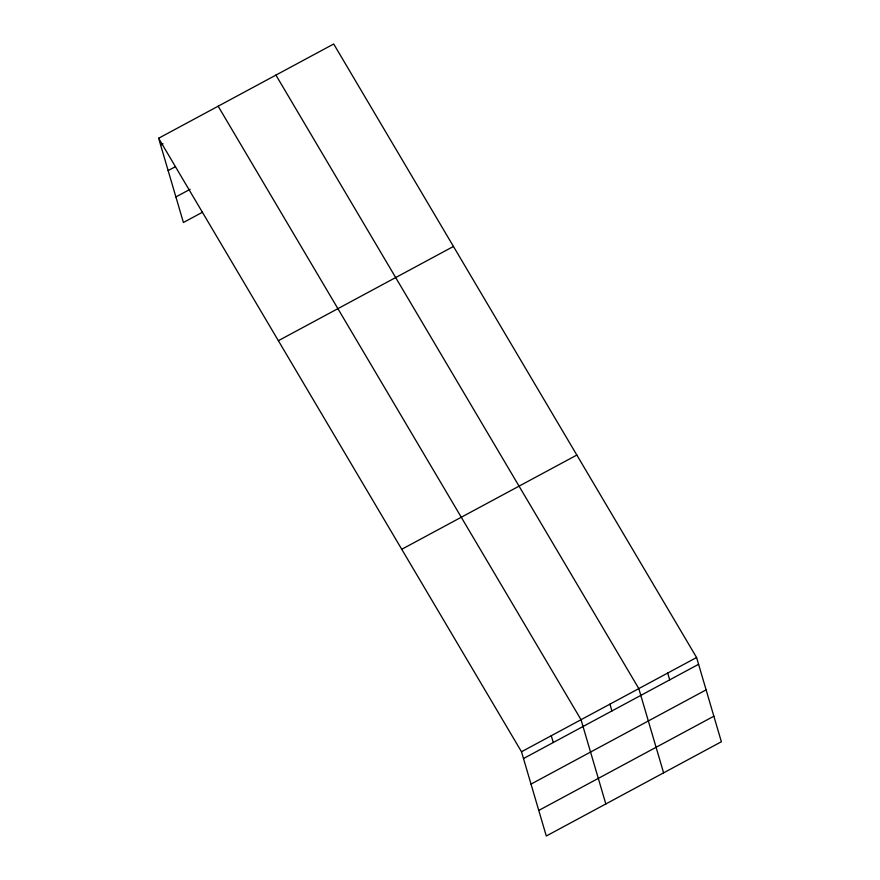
<?xml version="1.0" encoding="UTF-8"?>
<svg xmlns="http://www.w3.org/2000/svg" width="880" height="880" viewBox="0 0 880 880"><rect width="100%" height="100%" fill="white"/><g stroke="black" fill="none" stroke-linecap="round" stroke-linejoin="round"><path stroke-width="1.32" d="M158.62 138.248L333.707 44L696.586 657.503L721.38 741.752L546.293 836L521.499 751.751L158.62 138.248L183.414 222.497L202.466 212.245M160.611 145.035L162.998 143.759M168.135 170.599L175.285 166.76M175.89 196.933L190.179 189.244M278.366 340.703L453.453 246.455M401.742 549.285L576.84 455.048M521.499 751.751L696.586 657.503M523.501 758.538L698.588 664.301M531.014 784.102L706.112 689.865M538.769 810.436L713.867 716.199M275.924 75.097L638.803 688.6L663.608 772.86M218.141 106.205L581.031 719.708L605.825 803.957M667.7 673.057L669.702 679.844M609.917 704.154L611.919 710.952M551.265 735.724L553.267 742.522"/></g></svg>
